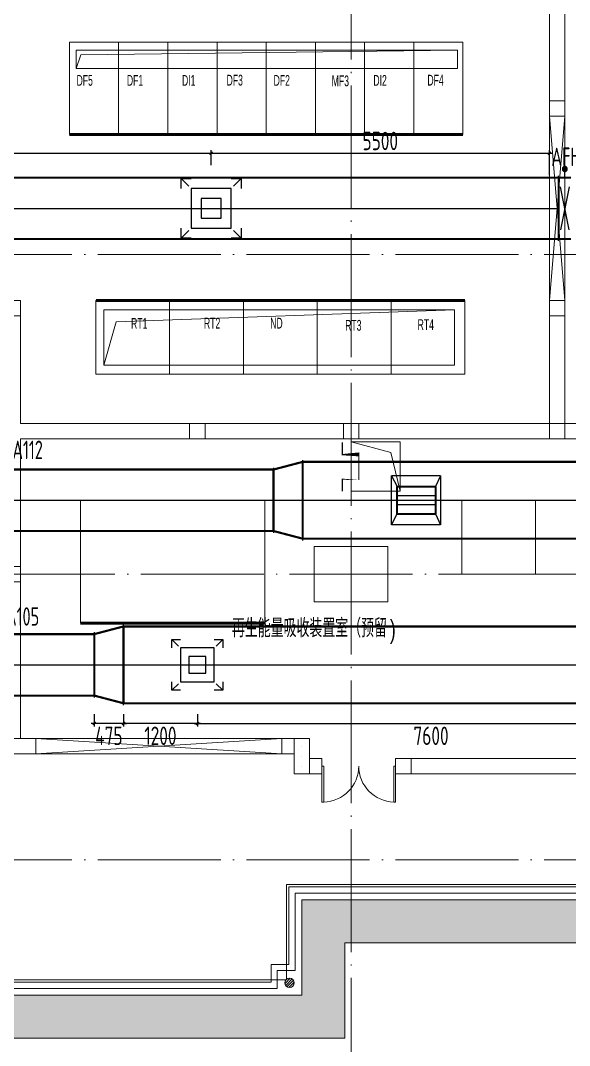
# Model space of a CAD drawing. Extents: x 4 to 13611208, y -605838 to 574722.
# Drawn here: x 13202322 to 13211249, y 181840 to 198515 of the extents above; entities that cross this region are included whole.
import ezdxf
from ezdxf.enums import TextEntityAlignment as Align

# ---------------------------------------------------------------- set-up
doc = ezdxf.new("R2010")
doc.units = 0
doc.header["$LTSCALE"] = 1000
doc.header["$MEASUREMENT"] = 0
for name, pattern in [('CENTER2', [28.575000000000003, 19.05, -3.175, 3.175, -3.175]), ('DASH', [0.35, 0.25, -0.1]), ('DOTE', [2.4200000000000004, 2, -0.2, 0.02, -0.2])]:
    doc.linetypes.add(name, pattern=pattern)
for name, color, linetype in [('DUCT-K-P中心线', 5, 'CENTER2'), ('DUCT-K-P标注', 7, 'Continuous'), ('DUCT-K-P法兰', 2, 'Continuous'), ('DUCT-K-P管', 191, 'Continuous'), ('DUCT-K-P管端线', 2, 'Continuous'), ('DUCT-K-P风口', 7, 'Continuous'), ('DUCT-K-S中心线', 5, 'CENTER2'), ('DUCT-K-S标注', 7, 'Continuous'), ('DUCT-K-S法兰', 2, 'Continuous'), ('DUCT-K-S管', 40, 'Continuous'), ('DUCT-K-S管端线', 4, 'Continuous'), ('DUCT-K-S阀门', 7, 'Continuous'), ('DUCT-K-S风口', 7, 'Continuous')]:
    doc.layers.add(name, color=color, linetype=linetype)
doc.layers.add('建筑底图', color=8, linetype='Continuous', lineweight=13)
doc.styles.add('67', font='gbenor.shx', dxfattribs={"width": 0.7, "bigfont": 'hztxt.shx'})
doc.styles.add('C', font='HZTXT_E', dxfattribs={"width": 0.7, "bigfont": 'HZTXT'})
doc.styles.add('du', font='gbenor.shx', dxfattribs={"width": 0.8, "bigfont": 'hztxt.shx'})
doc.dimstyles.new('67', dxfattribs={"dimscale": 100, "dimtxt": 3, "dimasz": 0.5, "dimexe": 0.5, "dimexo": 2, "dimgap": 0.5, "dimtad": 2, "dimdec": 0, "dimrnd": 5, "dimzin": 0, "dimdsep": 46, "dimtxsty": 'du', "dimblk": 'ARCHTICK', "dimcen": 0, "dimdle": 0.5, "dimclrd": 256, "dimclre": 256, "dimclrt": 256, "dimazin": 0, "dimtfac": 1, "dimtdec": 0, "dimtix": 1, "dimtmove": 2, "dimatfit": 3, "dimfxl": 100, "dimtolj": 1, "dimtzin": 0, "dimlwd": -1, "dimlwe": -1, "dimarcsym": 0})

# ---------------------------------------------------------------- blocks, each defined once
blk = doc.blocks.new('_FZH')
blk.add_lwpolyline([(-0.5, -0.5), (0.5, -0.5), (0.5000000000000001, 0.5), (-0.4999999999999999, 0.5)], close=True)
blk = doc.blocks.new('$WINLIB2D$00000007')
at = {"color": 0, "linetype": 'DASH'}
for points in [[(-0.5, 0.5), (0.5, 0.5)], [(-0.5, -0.5), (0.5, -0.5)]]:
    blk.add_lwpolyline(points, dxfattribs=at)
at = {"color": 0}
for points in [[(-0.5, 0.5), (-0.5000000000000071, -0.5)], [(0.4999999999999929, 0.4999999999999716), (0.4999999999999929, -0.4999999999999858)]]:
    blk.add_lwpolyline(points, dxfattribs=at)
blk = doc.blocks.new('$DorLib2D$00000002')
for p, q in [((-0.5, -5.684341886080802e-17), (-0.5000000000000007, 0.4875)), ((-0.4750000000000007, 0.4875), (-0.5000000000000007, 0.4875)), ((-0.475, -2.842170943040401e-17), (-0.4750000000000007, 0.4875)), ((0.475, -2.842170943040401e-17), (0.4750000000000007, 0.4875)), ((0.4750000000000007, 0.4875), (0.5000000000000007, 0.4875)), ((0.5, -5.684341886080802e-17), (0.5000000000000007, 0.4875)), ((-0.5, -5.684341886080802e-17), (-0.475, -2.842170943040401e-17)), ((0.5, -5.684341886080802e-17), (0.475, -2.842170943040401e-17))]:
    blk.add_line(p, q)
at = {"lineweight": 13}
for centre, start, end in [((-0.4875, -4.263256414560601e-17), 0, 88.53071641864632), ((0.4875, -4.263256414560601e-17), 91.4692835813537, 180)]:
    blk.add_arc(centre, 0.4875, start, end, dxfattribs=at)
blk = doc.blocks.new('_ArchTick')
at = {"color": 0, "linetype": 'ByBlock', "const_width": 0.4}
blk.add_lwpolyline([(-0.5, -0.5), (0.5, 0.5)], dxfattribs=at)
blk = doc.blocks.new('*D375')
at = {"layer": 'DUCT-K-P标注', "transparency": 16777216}
for p, q in [((13205198.10714102, 187232.0169990511), (13205198.10714102, 187027.7010882637)), ((13212797.38574244, 187232.0169990511), (13212797.38574244, 187027.7010882637)), ((13205148.10714102, 187077.7010882637), (13212847.38574244, 187077.7010882637))]:
    blk.add_line(p, q, dxfattribs=at)
at = {"layer": 'DUCT-K-P标注', "transparency": 16777216, "xscale": 50, "yscale": 50, "zscale": 50, "rotation": 180}
blk.add_blockref('_ArchTick', (13205198.10714102, 187077.7010882637), dxfattribs=at)
at = {"layer": 'DUCT-K-P标注', "transparency": 16777216, "xscale": 50, "yscale": 50, "zscale": 50}
blk.add_blockref('_ArchTick', (13212797.38574244, 187077.7010882637), dxfattribs=at)
at = {"layer": 'DUCT-K-P标注', "transparency": 16777216, "insert": (13208997.74644173, 186877.7010882637), "char_height": 300, "attachment_point": 5, "style": 'du'}
blk.add_mtext('\\A1;7600', dxfattribs=at)
blk = doc.blocks.new('*D385')
at = {"layer": 'DUCT-K-P标注', "transparency": 16777216}
for p, q in [((13203996.91642374, 187232.0169990511), (13203996.91642374, 187027.7010882637)), ((13205198.10714102, 187232.0169990511), (13205198.10714102, 187027.7010882637)), ((13205248.10714102, 187077.7010882637), (13203946.91642374, 187077.7010882637))]:
    blk.add_line(p, q, dxfattribs=at)
at = {"layer": 'DUCT-K-P标注', "transparency": 16777216, "xscale": 50, "yscale": 50, "zscale": 50, "rotation": 180}
blk.add_blockref('_ArchTick', (13203996.91642374, 187077.7010882637), dxfattribs=at)
at = {"layer": 'DUCT-K-P标注', "transparency": 16777216, "xscale": 50, "yscale": 50, "zscale": 50}
blk.add_blockref('_ArchTick', (13205198.10714102, 187077.7010882637), dxfattribs=at)
at = {"layer": 'DUCT-K-P标注', "transparency": 16777216, "insert": (13204597.51178238, 186877.7010882637), "char_height": 300, "attachment_point": 5, "style": 'du'}
blk.add_mtext('\\A1;1200', dxfattribs=at)
blk = doc.blocks.new('*D386')
at = {"layer": 'DUCT-K-P标注', "transparency": 16777216}
for p, q in [((13203521.71642374, 187232.0169990511), (13203521.71642374, 187027.7010882637)), ((13203996.91642374, 187232.0169990511), (13203996.91642374, 187027.7010882637)), ((13203521.71642374, 187077.7010882637), (13203471.71642374, 187077.7010882637)), ((13203996.91642374, 187077.7010882637), (13203521.71642374, 187077.7010882637)), ((13203996.91642374, 187077.7010882637), (13204046.91642374, 187077.7010882637))]:
    blk.add_line(p, q, dxfattribs=at)
at = {"layer": 'DUCT-K-P标注', "transparency": 16777216, "xscale": 50, "yscale": 50, "zscale": 50}
blk.add_blockref('_ArchTick', (13203521.71642374, 187077.7010882637), dxfattribs=at)
at = {"layer": 'DUCT-K-P标注', "transparency": 16777216, "xscale": 50, "yscale": 50, "zscale": 50, "rotation": 180}
blk.add_blockref('_ArchTick', (13203996.91642374, 187077.7010882637), dxfattribs=at)
at = {"layer": 'DUCT-K-P标注', "transparency": 16777216, "insert": (13203759.31642374, 186877.7010882637), "char_height": 300, "attachment_point": 5, "style": 'du'}
blk.add_mtext('\\A1;475', dxfattribs=at)
blk = doc.blocks.new('*D395')
at = {"layer": 'DUCT-K-P标注', "transparency": 16777216}
for p, q in [((13197372.4177559, 196354.7388112977), (13205472.4177559, 196354.7388112977)), ((13197422.4177559, 196158.7181748966), (13197422.4177559, 196404.7388112977)), ((13205422.4177559, 196158.7181748966), (13205422.4177559, 196404.7388112977))]:
    blk.add_line(p, q, dxfattribs=at)
at = {"layer": 'DUCT-K-P标注', "transparency": 16777216, "xscale": 50, "yscale": 50, "zscale": 50, "rotation": 180}
blk.add_blockref('_ArchTick', (13197422.4177559, 196354.7388112977), dxfattribs=at)
at = {"layer": 'DUCT-K-P标注', "transparency": 16777216, "xscale": 50, "yscale": 50, "zscale": 50}
blk.add_blockref('_ArchTick', (13205422.4177559, 196354.7388112977), dxfattribs=at)
at = {"layer": 'DUCT-K-P标注', "transparency": 16777216, "insert": (13201422.4177559, 196554.7388112977), "char_height": 300, "attachment_point": 5, "style": 'du'}
blk.add_mtext('\\A1;8000', dxfattribs=at)
blk = doc.blocks.new('*D396')
at = {"layer": 'DUCT-K-P标注', "transparency": 16777216}
for p, q in [((13205372.4177559, 196354.7388112977), (13210972.38245858, 196354.7388112977)), ((13205422.4177559, 196158.7181748966), (13205422.4177559, 196404.7388112977)), ((13210922.38245858, 195997.0126535624), (13210922.38245858, 196404.7388112977))]:
    blk.add_line(p, q, dxfattribs=at)
at = {"layer": 'DUCT-K-P标注', "transparency": 16777216, "xscale": 50, "yscale": 50, "zscale": 50, "rotation": 180}
blk.add_blockref('_ArchTick', (13205422.4177559, 196354.7388112977), dxfattribs=at)
at = {"layer": 'DUCT-K-P标注', "transparency": 16777216, "xscale": 50, "yscale": 50, "zscale": 50}
blk.add_blockref('_ArchTick', (13210922.38245858, 196354.7388112977), dxfattribs=at)
at = {"layer": 'DUCT-K-P标注', "transparency": 16777216, "insert": (13208172.40010724, 196554.7388112977), "char_height": 300, "attachment_point": 5, "style": 'du'}
blk.add_mtext('\\A1;5500', dxfattribs=at)
blk = doc.blocks.new('$风口$00000108')
for p, q in [((-250, 135), (-190, 75)), ((-250, -135), (-250, 135)), ((250, 135), (200, 75)), ((250, 135), (250, -135)), ((200, 25), (-190, 25)), ((200, -25), (-190, -25)), ((-250, -135), (-190, -75)), ((200, -75), (250, -135)), ((250, -135), (-250, -135))]:
    blk.add_line(p, q)
at = {"linetype": 'Continuous'}
blk.add_line((250, 135), (-250, 135), dxfattribs=at)
at = {"lineweight": 40}
for p, q in [((-190, 75), (200, 75)), ((-190, -75), (-190, 75)), ((200, 75), (200, -75)), ((-190, -75), (200, -75))]:
    blk.add_line(p, q, dxfattribs=at)
blk = doc.blocks.new('$风口$00000060')
for p, q in [((-299.9999999996071, 300.000000000131), (-199.9999999997381, 299.9999999998763)), ((-299.9999999998654, 200.0000000002619), (-299.9999999996071, 300.000000000131)), ((-299.9999999996071, 300.000000000131), (-222.7858342143918, 222.7858342143372)), ((199.9999999997381, 299.9999999995489), (299.9999999996071, 299.9999999998035)), ((299.9999999996071, 299.9999999998035), (222.7858342142099, 222.7858342141917)), ((299.9999999996071, 299.9999999998035), (299.9999999998654, 199.9999999999345)), ((-299.9999999994143, -299.9999999996071), (-299.9999999996726, -199.9999999997381)), ((299.9999999998654, -200.0000000002656), (299.9999999996071, -300.0000000001346)), ((-299.9999999994143, -299.9999999996071), (-222.7858342140134, -222.7858342139953)), ((-199.9999999995453, -299.9999999993524), (-299.9999999994143, -299.9999999996071)), ((299.9999999996071, -300.0000000001346), (199.9999999997381, -299.9999999998763)), ((299.9999999996071, -300.0000000001346), (222.7858342143918, -222.7858342143372))]:
    blk.add_line(p, q)
at = {"color": 0}
for p, q in [((-199.9999999997417, 199.9999999997381), (-199.9999999997417, -199.9999999997381)), ((199.9999999997381, 199.9999999997381), (-199.9999999997417, 199.9999999997381)), ((199.9999999997381, -199.9999999997381), (199.9999999997381, 199.9999999997381)), ((-99.99999999986903, 99.99999999986903), (-99.99999999986903, -99.99999999986903)), ((99.99999999986903, 99.99999999986903), (-99.99999999986903, 99.99999999986903)), ((99.99999999986903, -99.99999999986903), (99.99999999986903, 99.99999999986903)), ((-99.99999999986903, -99.99999999986903), (99.99999999986903, -99.99999999986903)), ((-199.9999999997417, -199.9999999997381), (199.9999999997381, -199.9999999997381))]:
    blk.add_line(p, q, dxfattribs=at)

msp = doc.modelspace()

# ---------------------------------------------------------------- hatches: boundary and pattern name
at = {"layer": '建筑底图'}
h = msp.add_hatch(dxfattribs=at)
h.set_pattern_fill('钢筋混凝土', color=8, scale=100, style=0)
h.set_pattern_definition([(45, (793255.2557103541, 7.916241884231567e-09), (-176.7766952966369, 176.7766952966369), []), (49.99999999999999, (793255.2557103541, 7.916241884231567e-09), (717.2601826007534, -62.75213498259511), [75, -825]), (355, (793255.2557103541, 7.916241884231567e-09), (-138.751333613, 752.1921337000118), [60, -660]), (100.4514, (793315.0273903534, -5.229339992074529), (578.5093817140216, 689.4395420609536), [63.74019000000001, -701.142112]), (46.18420000000001, (793255.2557103541, 200.0000000079162), (1067.241048625644, -165.5190143290181), [112.5, -1237.5]), (96.6356, (793344.1924553532, 186.2066930079018), (934.6627055487033, 974.1178709004417), [95.610288, -1051.713]), (351.1842, (793255.2557103541, 200.0000000079162), (934.6619451336272, 974.1186009253246), [90, -990]), (21, (793355.2557103541, 150.0000000079162), (596.9070521184617, -402.6188906653388), [75, -825]), (326.0000000000001, (793355.2557103541, 150.0000000079162), (243.3153319215817, 725.150045046853), [60, -660]), (71.4514, (793404.9979433548, 116.4483940079226), (840.22262858149, 322.5304967099524), [63.74019000000001, -701.142112]), (37.50000000000001, (793255.2557103541, 7.916241884231567e-09), (12.15985531729067, 332.8938538313115), [0, -652, 0, -670, 0, -662.5]), (7.499999999999999, (793255.2557103541, 7.916241884231567e-09), (263.0695374421486, 394.4117118823602), [0, -382, 0, -637, 0, -252.5]), (327.5, (793032.2557103541, 7.916241884231567e-09), (533.822436172409, -22.55487173437976), [0, -250, 0, -780, 0, -1035]), (317.5, (792932.2557103541, 7.916241884231567e-09), (583.1861693423863, 100.1049823323177), [0, -325, 0, -518, 0, -735])])
h.paths.add_polyline_path([(13207597.36620497, 183509.5136078843), (13237197.36620502, 183509.5136078843), (13237197.36620502, 184209.5136078843), (13206897.36620497, 184209.5136078843), (13206897.36620497, 182659.5136078843), (13170947.36620497, 182659.5136078843), (13170947.36620497, 181959.5136078843), (13207597.36620497, 181959.5136078843)])
h = msp.add_hatch(dxfattribs=at)
h.set_pattern_fill('ANSI31', color=256, scale=18.74999999999999, style=0)
h.set_pattern_definition([(45, (12873094.40404088, -78992.7844724541), (-21.04747528375582, 21.04747528375582), [])])
h.paths.add_polyline_path([(13206772.36620496, 182859.5136078843, 1), (13206622.36620496, 182859.5136078843, 1)])

# ---------------------------------------------------------------- linework, layer by layer
at = {"layer": 'DUCT-K-P中心线'}
for p, q in [((13202072.54981062, 190709.5037603152), (13206436.24217963, 190709.5037603332)), ((13206436.44217963, 190709.5037603332), (13206911.44217963, 190709.5037603332)), ((13206911.64217963, 190709.5037603332), (13215547.36620959, 190709.5037603357))]:
    msp.add_line(p, q, dxfattribs=at)
at = {"layer": 'DUCT-K-P法兰'}
for p, q in [((13206911.54217963, 190054.5037603332), (13206911.54217963, 191364.5037603332)), ((13206436.34217963, 191239.5037603332), (13206436.34217963, 190179.5037603332))]:
    msp.add_line(p, q, dxfattribs=at)
at = {"layer": 'DUCT-K-P法兰', "color": 18, "true_color": 0x000000}
for p in [(13206436.24217963, 190709.5037603332, 4550), (13206436.44217963, 190709.5037603332, 4550), (13206911.44217963, 190709.5037603332, 4615), (13206911.64217963, 190709.5037603332, 4615)]:
    msp.add_point(p, dxfattribs=at)
at = {"layer": 'DUCT-K-P管', "const_width": 35}
for points in [[(13206436.44217963, 191209.5037603332), (13206911.44217963, 191334.5037603332)], [(13215547.36620959, 191334.5037603357), (13206911.64217963, 191334.5037603332)], [(13206911.64217963, 191334.5037603332), (13206911.64217963, 190084.5037603332)], [(13206436.24217963, 191209.5037603332), (13202072.54981062, 191209.5037603152)], [(13206436.24217963, 190209.5037603332), (13206436.24217963, 191209.5037603332)], [(13202072.54981062, 190209.5037603152), (13206436.24217963, 190209.5037603332)], [(13206436.44217963, 190209.5037603332), (13206911.44217963, 190084.5037603332)], [(13206911.64217963, 190084.5037603332), (13215547.36620959, 190084.5037603357)]]:
    msp.add_lwpolyline(points, dxfattribs=at)
at = {"layer": 'DUCT-K-P管', "color": 18, "true_color": 0x000000}
for p in [(13206436.44217963, 190709.5037603332, 4550), (13206911.44217963, 190709.5037603332, 4615)]:
    msp.add_point(p, dxfattribs=at)
at = {"layer": 'DUCT-K-P管端线'}
for p, q in [((13206911.44217963, 190084.5037603332), (13206911.44217963, 191334.5037603332)), ((13206436.44217963, 191209.5037603332), (13206436.44217963, 190209.5037603332))]:
    msp.add_line(p, q, dxfattribs=at)
at = {"layer": 'DUCT-K-S中心线'}
for p, q in [((13196998.41422589, 195458.7181748966), (13211072.38245853, 195458.7181748966)), ((13202072.74980978, 188032.0203582555), (13203521.71642374, 188032.0203582481)), ((13203521.91642374, 188032.0203582481), (13203996.91642374, 188032.0203582447)), ((13203997.11642374, 188032.0203582447), (13215547.36620953, 188032.0203582481))]:
    msp.add_line(p, q, dxfattribs=at)
at = {"layer": 'DUCT-K-S法兰'}
for p, q in [((13211072.48245853, 194928.7181748966), (13211072.48245853, 195988.7181748966)), ((13203997.01642374, 187377.0203582447), (13203997.01642374, 188687.0203582447)), ((13203521.81642374, 188562.0203582481), (13203521.81642374, 187502.0203582481))]:
    msp.add_line(p, q, dxfattribs=at)
at = {"layer": 'DUCT-K-S法兰', "color": 18, "true_color": 0x000000}
for p in [(13211072.38245853, 195458.7181748966, 4615), (13211072.58245853, 195458.7181748966, 4615), (13203521.71642374, 188032.0203582481, 4615), (13203521.91642374, 188032.0203582481, 4615), (13203996.91642374, 188032.0203582447, 4700), (13203997.11642374, 188032.0203582447, 4700)]:
    msp.add_point(p, dxfattribs=at)
at = {"layer": 'DUCT-K-S管', "const_width": 35}
for points in [[(13211072.38245853, 195958.7181748966), (13196998.41422589, 195958.7181748966)], [(13211072.38245853, 194958.7181748966), (13211072.38245853, 195958.7181748966)], [(13211072.58245853, 195958.7181748966), (13211272.58245853, 195958.7181748966)], [(13196998.41422589, 194958.7181748966), (13211072.38245853, 194958.7181748966)], [(13211272.58245853, 194958.7181748966), (13211072.58245853, 194958.7181748966)], [(13203521.91642374, 188532.0203582481), (13203996.91642374, 188657.0203582447)], [(13215547.36620953, 188657.0203582481), (13203997.11642374, 188657.0203582447)], [(13203997.11642374, 188657.0203582447), (13203997.11642374, 187407.0203582447)], [(13203521.71642374, 188532.0203582481), (13202072.74980978, 188532.0203582555)], [(13203521.71642374, 187532.0203582481), (13203521.71642374, 188532.0203582481)], [(13202072.74980977, 187532.0203582555), (13203521.71642374, 187532.0203582481)], [(13203521.91642373, 187532.0203582481), (13203996.91642373, 187407.0203582447)], [(13203997.11642374, 187407.0203582447), (13215547.36620953, 187407.0203582481)]]:
    msp.add_lwpolyline(points, dxfattribs=at)
at = {"layer": 'DUCT-K-S管', "color": 18, "true_color": 0x000000}
for p in [(13203521.91642374, 188032.0203582481, 4615), (13203996.91642374, 188032.0203582447, 4700)]:
    msp.add_point(p, dxfattribs=at)
at = {"layer": 'DUCT-K-S管端线'}
for p, q in [((13211072.58245853, 195958.7181748966), (13211072.58245853, 194958.7181748966)), ((13203996.91642373, 187407.0203582447), (13203996.91642374, 188657.0203582447)), ((13203521.91642374, 188532.0203582481), (13203521.91642373, 187532.0203582481))]:
    msp.add_line(p, q, dxfattribs=at)
at = {"layer": 'DUCT-K-S阀门'}
for p, q in [((13211133.4565545, 196107.0346425294), (13211132.67989652, 196101.5084338464)), ((13211132.67989652, 196101.5084338464), (13211132.67989652, 196095.9279159469)), ((13211134.9947537, 196112.3989806297), (13211133.4565545, 196107.0346425294)), ((13211137.26455482, 196117.4970374081), (13211134.9947537, 196112.3989806297)), ((13211140.22177876, 196122.2295849884), (13211137.26455482, 196117.4970374081)), ((13211143.80886652, 196126.504509715), (13211140.22177876, 196122.2295849884)), ((13211147.95599952, 196130.2386050409), (13211143.80886652, 196126.504509715)), ((13211152.58245853, 196133.359191048), (13211147.95599952, 196130.2386050409)), ((13211157.5981948, 196135.8055290793), (13211152.58245853, 196133.359191048)), ((13211162.90558271, 196137.5300039477), (13211157.5981948, 196135.8055290793)), ((13211161.61102996, 196124.2774559757), (13211172.58247273, 196073.21823513)), ((13211161.61102996, 196073.2181748967), (13211161.61102996, 196124.2774559757)), ((13211168.40132, 196138.4990507114), (13211162.90558271, 196137.5300039477)), ((13211173.9784384, 196138.6938079774), (13211168.40132, 196138.4990507114)), ((13211172.58247273, 196073.21823513), (13211183.55391221, 196124.2181700543)), ((13211179.52838564, 196138.1104850172), (13211173.9784384, 196138.6938079774)), ((13211184.94313831, 196136.7604355485), (13211179.52838564, 196138.1104850172)), ((13211183.55391221, 196124.2181700543), (13211183.55391221, 196073.2181748967)), ((13211190.11730441, 196134.6699367486), (13211184.94313831, 196136.7604355485)), ((13211194.95017467, 196131.8796777989), (13211190.11730441, 196134.6699367486)), ((13211199.34768279, 196128.4439679158), (13211194.95017467, 196131.8796777989)), ((13211203.22423626, 196124.4296792841), (13211199.34768279, 196128.4439679158)), ((13211206.50438238, 196119.914945466), (13211203.22423626, 196124.4296792841)), ((13211209.12427684, 196114.9876406197), (13211206.50438238, 196119.914945466)), ((13211211.03292637, 196109.7436691294), (13211209.12427684, 196114.9876406197)), ((13211212.19318128, 196104.2850989351), (13211211.03292637, 196109.7436691294)), ((13211212.58245853, 196098.7181748967), (13211212.19318128, 196104.2850989351)), ((13211212.19318128, 196093.1512508583), (13211212.58245853, 196098.7181748967)), ((13211132.67989652, 196095.9279159469), (13211133.4565545, 196090.401707264)), ((13211133.4565545, 196090.401707264), (13211134.9947537, 196085.0373691636)), ((13211134.9947537, 196085.0373691636), (13211137.26455482, 196079.9393123852)), ((13211137.26455482, 196079.9393123852), (13211140.22177876, 196075.206764805)), ((13211140.22177876, 196075.206764805), (13211143.80886652, 196070.9318400783)), ((13211143.80886652, 196070.9318400783), (13211147.95599952, 196067.1977447524)), ((13211147.95599952, 196067.1977447524), (13211152.58245853, 196064.0771587453)), ((13211152.58245853, 196064.0771587453), (13211157.5981948, 196061.630820714)), ((13211157.5981948, 196061.630820714), (13211162.90558271, 196059.9063458456)), ((13211162.90558271, 196059.9063458456), (13211168.40132, 196058.9372990819)), ((13211168.40132, 196058.9372990819), (13211173.9784384, 196058.7425418159)), ((13211172.58245853, 195958.7181748967), (13211172.58245853, 196058.7181748967)), ((13211173.9784384, 196058.7425418159), (13211179.52838564, 196059.3258647762)), ((13211179.52838564, 196059.3258647762), (13211184.94313831, 196060.6759142449)), ((13211184.94313831, 196060.6759142449), (13211190.11730441, 196062.7664130447)), ((13211190.11730441, 196062.7664130447), (13211194.95017467, 196065.5566719945)), ((13211194.95017467, 196065.5566719945), (13211199.34768279, 196068.9923818776)), ((13211199.34768279, 196068.9923818776), (13211203.22423626, 196073.0066705092)), ((13211203.22423626, 196073.0066705092), (13211206.50438238, 196077.5214043273)), ((13211206.50438238, 196077.5214043273), (13211209.12427684, 196082.4487091736)), ((13211209.12427684, 196082.4487091736), (13211211.03292637, 196087.692680664)), ((13211211.03292637, 196087.692680664), (13211212.19318128, 196093.1512508583)), ((13211242.66112897, 195108.8165820388), (13211102.50378809, 195808.6197677544)), ((13211242.58245853, 195808.7181748967), (13211102.58245853, 195108.7181748967))]:
    msp.add_line(p, q, dxfattribs=at)
at = {"layer": '建筑底图', "linetype": 'DOTE'}
msp.add_line((13207697.36620976, 209559.5146856282), (13207697.36620976, 180083.0282935039), dxfattribs=at)
at = {"layer": '建筑底图'}
for p, q in [((13210922.3824585, 199784.5130742187), (13210922.38245862, 197209.5126542969)), ((13211172.38245869, 199784.5130742187), (13211172.38245855, 197209.5126542969)), ((13210922.38245857, 196959.5126535626), (13211172.38245857, 193959.5126535626)), ((13210922.38245857, 193959.5126535461), (13211172.38245858, 196959.5126535626)), ((13202322.3498106, 193709.5126523438), (13202322.34981068, 191959.513075456)), ((13210922.38245839, 193709.5126523438), (13210922.38245863, 191959.5130755084)), ((13211172.38245856, 193709.5126523437), (13211172.38245842, 191959.5130755712)), ((13203547.35743221, 192759.5100892609), (13204147.35743221, 192759.5100892609)), ((13202322.34981068, 191959.513075456), (13205072.34980859, 191959.5130755512)), ((13205322.34980859, 191959.5130755234), (13207572.36164258, 191959.5130756281)), ((13207822.36164453, 191959.5130755258), (13210922.38245863, 191959.5130755084)), ((13211172.38245842, 191959.5130755712), (13215297.36621094, 191959.5130755758)), ((13202322.34981058, 191709.513075448), (13202322.34981067, 189634.5100683594)), ((13202322.34981058, 191709.513075448), (13205072.34980859, 191709.513075584)), ((13205322.34980859, 191709.5130755439), (13207572.36164258, 191709.5130756136)), ((13207822.36164453, 191709.5130754567), (13210922.37789063, 191709.5130755629)), ((13211172.37789063, 191709.5130754987), (13215297.36620963, 191709.5130755178)), ((13202322.34981067, 189384.5100683594), (13202322.34981086, 186834.5146843921)), ((13206572.34979284, 186834.5146845696), (13202572.34981485, 186584.5146844403)), ((13202572.34979284, 186834.5142443707), (13206572.34981488, 186584.5151246719)), ((13206897.36620717, 186709.5146843679), (13206897.36620717, 186709.5146843679)), ((13206897.36620847, 186547.0146844041), (13206897.36620847, 186547.0146844041)), ((13208672.37441016, 186509.5146853561), (13211897.36620974, 186509.5146847602)), ((13206897.36620977, 186384.5146844403), (13206897.36620977, 186384.5146844403)), ((13208672.37441016, 186259.5146852914), (13211897.36620974, 186259.5146847696)), ((13206687.36620496, 184419.5136078843), (13206687.36620496, 183159.5136078843)), ((13206787.36620496, 184319.5136078843), (13206787.36620496, 183059.5136078843)), ((13206897.36620497, 182659.5136078843), (13206897.36620497, 184209.5136078843)), ((13207597.36620497, 183509.5136078843), (13207597.36620497, 181959.5136078843)), ((13206687.36620496, 183159.5136078843), (13206397.36620496, 183159.5136078843)), ((13206397.36620496, 183159.5136078843), (13206397.36620496, 182869.5136078843)), ((13206497.36620496, 183059.5136078843), (13206497.36620496, 182769.5136078843)), ((13206787.36620496, 183059.5136078843), (13206497.36620496, 183059.5136078843)), ((13189447.36620489, 182869.5136078843), (13206397.36620496, 182869.5136078843)), ((13189447.36620489, 182769.5136078843), (13206497.36620496, 182769.5136078843)), ((13206897.36620497, 182659.5136078843), (13170947.36620497, 182659.5136078843)), ((13207597.36620497, 181959.5136078843), (13170347.36620499, 181959.5136078843))]:
    msp.add_line(p, q, dxfattribs=at)
at = {"layer": '建筑底图', "color": 8, "linetype": 'DOTE'}
for p, q in [((13474197.36620497, 194709.5146856282), (13119297.36620772, 194709.5146856282)), ((13232897.36620497, 189509.5130752383), (13119297.36620772, 189509.5130752383)), ((13474197.36620497, 184859.5146856282), (13119297.36620772, 184859.5146856282))]:
    msp.add_line(p, q, dxfattribs=at)
at = {"layer": '建筑底图', "color": 8}
for p, q in [((13231247.36620442, 184419.5136078843), (13206687.36620496, 184419.5136078843)), ((13231347.36620442, 184319.5136078843), (13206787.36620496, 184319.5136078843)), ((13310897.36622271, 184209.5136078843), (13206897.36620497, 184209.5136078843)), ((13311597.36622271, 183509.5136078843), (13207597.36620497, 183509.5136078843))]:
    msp.add_line(p, q, dxfattribs=at)
at = {"layer": '建筑底图'}
for points in [[(13203117.38227466, 196659.5130453559), (13203917.38227466, 196659.5130453559), (13203917.38227466, 198159.5130453559), (13203117.38227466, 198159.5130453559)], [(13203917.38227466, 196659.5130453559), (13204717.38227466, 196659.5130453559), (13204717.38227466, 198159.5130453559), (13203917.38227466, 198159.5130453559)], [(13204717.38227466, 196659.5130453559), (13205517.38227466, 196659.5130453559), (13205517.38227466, 198159.5130453559), (13204717.38227466, 198159.5130453559)], [(13205517.38227466, 196659.5130453559), (13206317.38227466, 196659.5130453559), (13206317.38227466, 198159.5130453559), (13205517.38227466, 198159.5130453559)], [(13206317.38227466, 196659.5130453559), (13207117.38227466, 196659.5130453559), (13207117.38227466, 198159.5130453559), (13206317.38227466, 198159.5130453559)], [(13207117.38227466, 196659.5130453559), (13207917.38227466, 196659.5130453559), (13207917.38227466, 198159.5130453559), (13207117.38227466, 198159.5130453559)], [(13207917.38227466, 196659.5130453559), (13208717.38227466, 196659.5130453559), (13208717.38227466, 198159.5130453559), (13207917.38227466, 198159.5130453559)], [(13208717.38227466, 196659.5130453559), (13209517.38227466, 196659.5130453559), (13209517.38227466, 198159.5130453559), (13208717.38227466, 198159.5130453559)], [(13208717.38227466, 196659.5130453559), (13208717.38227466, 196659.5130453559), (13208717.38227466, 198159.5130453559), (13208717.38227466, 198159.5130453559)], [(13209517.38227466, 196659.5130453559), (13209517.38227466, 196659.5130453559), (13209517.38227466, 198159.5130453559), (13209517.38227466, 198159.5130453559)], [(13203227.38227505, 197734.5130453579), (13203301.75571035, 197957.5000000079), (13209427.38227465, 198033.549774962), (13203227.1880706, 198034.5130151856)], [(13203227.38227505, 198034.5130453579), (13209427.38227465, 198034.5130453579), (13209427.38227465, 197734.5130453579), (13203227.38227505, 197734.5130453579)], [(13210922.38245858, 193959.5126535626), (13210922.38245858, 196959.5126535626), (13211172.38245858, 196959.5126535626), (13211172.38245858, 193959.5126535626)], [(13204747.37996677, 193959.5126535682), (13203547.37996677, 193959.5126535682), (13203547.37996677, 192759.5126535682), (13204747.37996677, 192759.5126535682)], [(13205947.37996677, 193959.5126535682), (13204747.37996677, 193959.5126535682), (13204747.37996677, 192759.5126535682), (13205947.37996677, 192759.5126535682)], [(13207147.37996677, 193959.5126535682), (13205947.37996677, 193959.5126535682), (13205947.37996677, 192759.5126535682), (13207147.37996677, 192759.5126535682)], [(13208347.37996677, 193959.5126535682), (13207147.37996677, 193959.5126535682), (13207147.37996677, 192759.5126535682), (13208347.37996677, 192759.5126535682)], [(13209547.37996677, 193959.5126535682), (13208347.37996677, 193959.5126535682), (13208347.37996677, 192759.5126535682), (13209547.37996677, 192759.5126535682)], [(13209377.37996677, 192909.512653569), (13203677.37996677, 192909.512653569), (13203677.37996677, 193809.512653569), (13209377.37996677, 193809.512653569)], [(13203677.37996677, 192909.512653569), (13203878.75571035, 193611.0000000079), (13209377.37996677, 193809.512653569), (13203677.37996677, 193809.5126535692)], [(13208497.36620975, 190859.5130742833), (13208344.86662706, 191484.1914984442), (13207697.36620975, 191659.5130742833), (13208497.36620975, 191659.5130742833)], [(13208497.36620975, 190859.5130742833), (13208344.86662706, 191484.1914984442), (13207697.36620975, 191659.5130742833), (13208497.36620975, 191659.5130742833)], [(13203297.3498155, 190709.5130743715), (13203297.3498155, 188709.5130743715), (13206297.3498155, 188709.5130743715), (13206297.3498155, 190709.5130743715)], [(13209497.36620975, 190709.5130736415), (13210697.36620975, 190709.5130736415), (13210697.36620975, 189509.5130736415), (13209497.36620975, 189509.5130736415)], [(13210697.36620975, 190709.5130736415), (13211897.36620975, 190709.5130736415), (13211897.36620975, 189509.5130736415), (13210697.36620975, 189509.5130736415)], [(13202572.34981485, 186584.5146844403), (13206572.34979287, 186584.514684473), (13206572.34979284, 186834.5146845696), (13202572.34981485, 186834.5146845696)]]:
    msp.add_lwpolyline(points, close=True, dxfattribs=at)
for points, const_width in [([(13209517.38227466, 196659.5130450765), (13203117.38227466, 196659.5134370503)], 50), ([(13209547.38227466, 193959.5126535626), (13203547.38227466, 193959.5241929454)], 50), ([(13207555.52808572, 190852.5117441051), (13207555.52808572, 191052.5117441032), (13207823.62496817, 191052.5117440939), (13207823.62496818, 191452.5117440939), (13207555.52808572, 191452.5117441032), (13207555.52808572, 191652.5117441032)], 20), ([(13203297.3498155, 188709.5130743715), (13206297.3498155, 188709.5130743715)], 50)]:
    msp.add_lwpolyline(points, dxfattribs=dict(at, const_width=const_width))
for points in [[(13208497.36620975, 191659.5130742833), (13207697.36620975, 191659.5130742833), (13207697.36620975, 190859.5130742833), (13208497.36620975, 190859.5130742833), (13208497.36620975, 191659.5130742833)], [(13207697.36620975, 191659.5130742833), (13208344.86662706, 191484.1914984442), (13208497.36620975, 190859.5130742833)], [(13208497.36620975, 191659.5130742833), (13207697.36620975, 191659.5130742833), (13207697.36620975, 190859.5130742833), (13208497.36620975, 190859.5130742833), (13208497.36620975, 191659.5130742833)], [(13207697.36620975, 191659.5130742833), (13208344.86662706, 191484.1914984442), (13208497.36620975, 190859.5130742833)]]:
    msp.add_lwpolyline(points, dxfattribs=at)
at = {"layer": '建筑底图', "color": 8}
for points in [[(13189447.36620533, 182909.5136078843), (13206647.36620497, 182909.5136078843), (13206647.36620497, 184459.5129460172), (13274397.36620496, 184459.5129460172)], [(13168947.36620497, 181959.5136078843), (13207597.36620497, 181959.5136078843), (13207597.36620497, 183509.5136078843), (13311597.36622271, 183509.5136078843), (13311597.36622271, 184159.5155477665), (13438197.36620497, 184159.5155477665), (13438197.36620731, 183959.5170308359), (13443697.36620498, 183959.5170308359), (13443697.36620498, 171509.5140157907), (13434296.97019093, 171509.514015788), (13434296.97019093, 165209.5140158274), (13477297.36621002, 165209.5140158488)]]:
    msp.add_lwpolyline(points, dxfattribs=at)
at = {"layer": '建筑底图'}
msp.add_circle((13206697.36620496, 182859.5136078843), 74.99999999999997, dxfattribs=at)

# ---------------------------------------------------------------- block references
at = {"layer": 'DUCT-K-P风口', "xscale": 1.6, "yscale": 2.962962962962963}
msp.add_blockref('$风口$00000108', (13208752.38574244, 190709.5037603332, 3450), dxfattribs=at)
at = {"layer": 'DUCT-K-S风口'}
for p, xscale, yscale in [((13205422.4177559, 195458.7181748966, 3185), 1.625, 1.625), ((13205198.10714102, 188032.0154957747, 3500), 1.375, 1.375)]:
    msp.add_blockref('$风口$00000060', p, dxfattribs=dict(at, xscale=xscale, yscale=yscale))
at = {"layer": '建筑底图'}
for name, p, xscale, yscale, zscale in [('_FZH', (13211047.38245858, 197084.5126535626), 250, 250, 250), ('_FZH', (13202197.34981071, 193834.5126535682), 250, 250, 250), ('_FZH', (13211047.38245858, 193834.5126534508), 250, 250, 250), ('_FZH', (13205197.34980866, 191834.5100682505), 250, 250, 250), ('_FZH', (13207697.36164285, 191834.5130733711), 250, 250, 250), ('_FZH', (13211047.37789205, 191832.9977967708), 250, 250, 250), ('_FZH', (13202197.34981071, 189509.51006799), 250, 250, 250), ('$WINLIB2D$00000007', (13204572.34980384, 186709.5146844403), 4000, 250, 4000), ('_FZH', (13206672.35799932, 186709.5146840014), 200.0164171047509, 250.0000008777715, 250.0000008777715), ('_FZH', (13206897.36620455, 186547.0146855874), 249.9999976269901, 574.9999999696156, 574.9999999696156), ('_FZH', (13207122.35800082, 186384.5146839654), 200.0164171047509, 250.0000008777715, 250.0000008777715), ('_FZH', (13208547.3744099, 186384.5147035789), 250, 250, 250)]:
    msp.add_blockref(name, p, dxfattribs=dict(at, xscale=xscale, yscale=yscale, zscale=zscale))
at = {"layer": '建筑底图', "lineweight": 30, "xscale": 1200, "yscale": 900, "zscale": 900, "rotation": 180}
msp.add_blockref('_FZH', (13207697.36620976, 189509.516295783), dxfattribs=at)
at = {"layer": '建筑底图'}
for name, p, xscale, yscale, zscale, rotation in [('_FZH', (13202207.34981038, 186709.5146857497), 729.9999993257225, 250.0000008200295, 250.0000008200295, 359.9999999457712), ('$DorLib2D$00000002', (13207822.3744098, 186384.5146854751), -1200, -1200, -1200, 359.9999999895058)]:
    msp.add_blockref(name, p, dxfattribs=dict(at, xscale=xscale, yscale=yscale, zscale=zscale, rotation=rotation))

# ---------------------------------------------------------------- texts
at = {"layer": 'DUCT-K-P标注', "style": '67', "width": 0.75}
msp.add_text('AFHF-A112', height=300, dxfattribs=at).set_placement((13201446.65723342, 191379.16888887, -20.00000000046566))
at = {"layer": 'DUCT-K-S标注', "style": '67', "width": 0.75}
for s, p in [('AFHF-A107', (13210954.43323955, 196148.0104484867, 4530)), ('AFHF-A105', (13201342.95716571, 188669.1870401861, -185.0000000000005))]:
    msp.add_text(s, height=300, dxfattribs=at).set_placement(p)
at = {"layer": '建筑底图', "style": 'C'}
for s, height, width, p in [('DF5', 175, 0.6, (13203233.48664027, 197453.1168435832, -9.452573896749061e-06)), ('DF1', 175, 0.6, (13204052.04069432, 197453.1168435832, -9.452573170594024e-06)), ('DI1', 175, 0.6, (13204948.13480443, 197453.116843518, -9.452602215641533e-06)), ('DF3', 175, 0.6, (13205672.92207809, 197456.4501767831, -9.452529525750187e-06)), ('DF2', 175, 0.6, (13206438.02684639, 197453.11683926, -9.452573171532386e-06)), ('DI2', 175, 0.6, (13208059.71166603, 197453.1168433318, -9.452558565063702e-06)), ('DF4', 175, 0.6, (13208938.30743654, 197456.4501766173, -9.45258772039449e-06)), ('RT1', 175, 0.6, (13204120.15944409, 193499.2261364789, 9.342552248294215e-06)), ('RT2', 175, 0.6, (13205305.04661859, 193502.8275017844, 9.342750319223624e-06)), ('ND', 175, 0.6, (13206382.9844351, 193503.4012191393, -9.446661082393111e-06)), ('RT3', 175, 0.6, (13207601.30363473, 193467.8275018376, 9.34274814075851e-06)), ('RT4', 175, 0.6, (13208779.62269292, 193479.9012191393, -9.446663260858222e-06)), ('再生能量吸收装置室（预留', 300, 0.7, (13205760.14637735, 188480.5511811103)), (')', 300, 0.7, (13208329.38264711, 188461.4848144061))]:
    msp.add_text(s, height=height, dxfattribs=dict(at, width=width)).set_placement(p)
at = {"layer": '建筑底图', "style": 'C', "width": 0.6}
msp.add_text('MF3', height=175, dxfattribs=at).set_placement((13207523.33570069, 197532.5515779142, -1.646895607113066e-09), align=Align.MIDDLE)

# ---------------------------------------------------------------- dimensions: what is measured, and where the dimension line sits
at = {"layer": 'DUCT-K-P标注'}
for base, p1, p2, picture, middle in [((13205422.4177559, 196354.7388112977, 1430), (13197422.4177559, 195958.7181748966, 4615), (13205422.4177559, 195958.7181748966, 4615), '*D395', (13201422.4177559, 196554.7388112977, 1430)), ((13210922.38245858, 196354.7388112977, 1430), (13205422.4177559, 195958.7181748966, 4615), (13210922.38245858, 195797.0126535624, 1430), '*D396', (13208172.40010724, 196554.7388112977, 1430)), ((13203521.71642374, 187077.7010882637, -3500), (13203996.91642374, 187432.0169990511), (13203521.71642374, 187432.0169990511), '*D386', (13203759.31642374, 186877.7010882637, -3500)), ((13203996.91642374, 187077.7010882637, -3500), (13205198.10714102, 187432.0169990511), (13203996.91642374, 187432.0169990511), '*D385', (13204597.51178238, 186877.7010882637, -3500)), ((13212797.38574244, 187077.7010882637, -3500), (13205198.10714102, 187432.0169990511), (13212797.38574244, 187432.0169990511), '*D375', (13208997.74644173, 186877.7010882637, -3500))]:
    dim = msp.add_linear_dim(base=base, p1=p1, p2=p2, dimstyle='67', dxfattribs=at)
    dim.commit()
    dim.dimension.update_dxf_attribs({"geometry": picture, "text_midpoint": middle})

doc.saveas('drawing.dxf')
